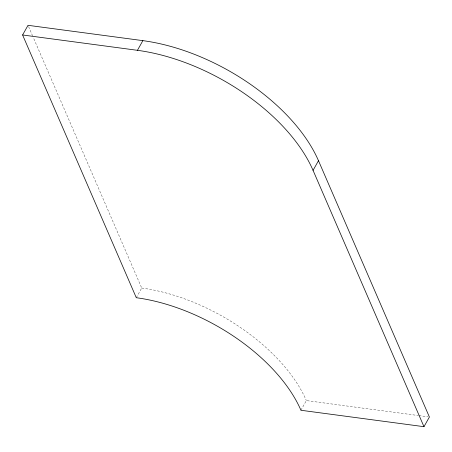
<?xml version="1.0" encoding="UTF-8"?>
<svg xmlns="http://www.w3.org/2000/svg" width="452" height="452" viewBox="0 0 452 452"><rect width="100%" height="100%" fill="white"/><g stroke="black" fill="none" stroke-linecap="round" stroke-linejoin="round"><path stroke-width="0.34" stroke-dasharray="2.26 1.69" d="M136.295 297.715L141.719 288.043L33.341 37.606M300.936 410.263L306.354 400.591L418.213 415.524M418.914 415.62L428.004 416.829M28.583 26.606L33.064 36.962M141.719 288.043A142.284 78.32 29.3 0 1 306.354 400.591"/><path stroke-width="0.68" d="M22.6 34.979L28.024 25.312L142.866 40.64A151.77 83.541 29.3 0 1 318.479 160.692L429.4 417.021L423.976 426.688L300.936 410.263A142.284 78.32 29.3 0 0 136.295 297.715L22.6 34.979L137.442 50.313A151.77 83.541 29.3 0 1 313.055 170.364L423.976 426.688M137.442 50.313L142.866 40.64M313.055 170.364L318.479 160.692"/></g></svg>
